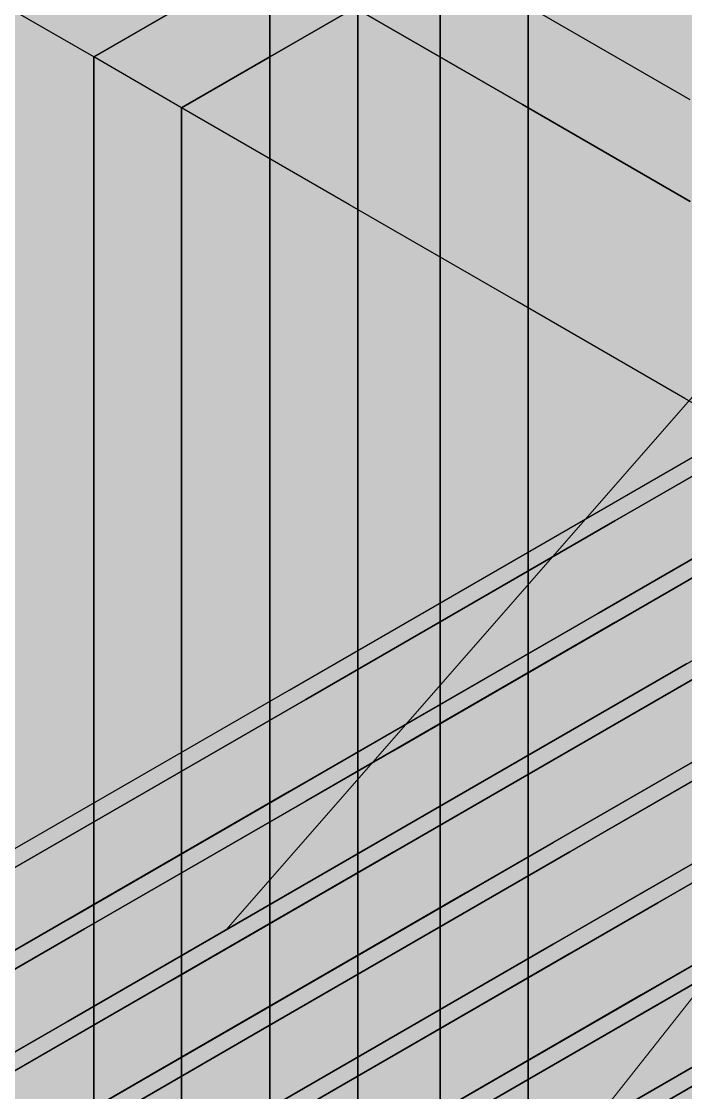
# Model space of a CAD drawing. Header units: metres. Extents: x 0 to 28.4, y 0 to 5.9.
# Drawn here: x 13.9881 to 14.1542, y 2.5658 to 2.8335 of the extents above; entities that cross this region are included whole.
import ezdxf

# ---------------------------------------------------------------- set-up
doc = ezdxf.new("R2010")
doc.units = ezdxf.units.M
doc.header["$LTSCALE"] = 0.25
doc.layers.add('ISO-ARISTAS', color=8, linetype='CONTINUOUS')
doc.layers.add('ISO-CONCRETO-SUP', color=254, linetype='CONTINUOUS', true_color=0xe8e8e8)
doc.layers.add('LLAMADAS', color=30, linetype='CONTINUOUS', lineweight=18)

msp = doc.modelspace()

# ---------------------------------------------------------------- linework, layer by layer
at = {"layer": 'ISO-ARISTAS', "color": 250}
for p, q in [((14.09282, 2.82714), (14.09282, 2.8746)), ((14.09282, 2.8746), (14.09282, 2.82684)), ((14.09282, 2.8746), (14.09282, 2.82684)), ((14.09282, 2.8746), (14.09282, 2.82714)), ((14.11482, 2.81414), (14.11482, 2.8619)), ((14.11482, 2.8619), (14.11482, 2.81444)), ((14.11482, 2.8619), (14.11482, 2.81414)), ((14.11482, 2.8619), (14.11482, 2.81444)), ((14.00622, 2.8246), (13.96292, 2.8496)), ((14.00622, 2.8246), (13.96292, 2.8496)), ((14.04952, 2.8496), (14.00622, 2.8246)), ((14.00622, 2.8246), (14.04952, 2.8496)), ((14.05021, 2.80224), (14.05021, 2.85)), ((14.05021, 2.85), (14.05021, 2.80224)), ((14.05021, 2.85), (14.05021, 2.80254)), ((14.05021, 2.85), (14.05021, 2.80254)), ((14.15537, 2.81389), (14.11344, 2.83809)), ((14.15537, 2.81389), (14.11344, 2.83809)), ((14.00622, 2.8246), (14.02821, 2.8373)), ((14.00622, 2.8246), (14.02821, 2.8373)), ((14.02821, 2.8119), (14.07152, 2.8369)), ((14.02821, 2.8119), (14.07152, 2.8369)), ((14.05021, 2.8246), (14.07221, 2.8373)), ((14.07221, 2.8373), (14.05021, 2.8246)), ((14.11344, 2.81269), (14.07152, 2.8369)), ((14.07152, 2.8369), (14.11344, 2.81269)), ((14.07221, 2.78954), (14.07221, 2.8373)), ((14.07221, 2.78954), (14.07221, 2.8373)), ((14.07221, 2.78984), (14.07221, 2.8373)), ((14.07221, 2.8373), (14.07221, 2.78984)), ((14.09282, 2.77968), (14.09282, 2.82714)), ((14.09282, 2.82714), (14.09282, 2.77968)), ((14.00622, 2.77714), (14.00622, 2.8246)), ((14.00622, 2.77714), (14.00622, 2.8246)), ((14.00622, 2.77714), (14.00622, 2.8246)), ((14.02821, 2.8119), (14.00622, 2.8246)), ((14.00622, 2.8246), (14.00622, 2.77714)), ((14.02821, 2.8119), (14.00622, 2.8246)), ((14.02821, 2.8119), (14.05021, 2.8246)), ((14.05021, 2.8246), (14.02821, 2.8119)), ((14.09282, 2.82684), (14.09282, 2.77907)), ((14.09282, 2.82684), (14.09282, 2.77907)), ((14.11482, 2.81444), (14.11482, 2.76698)), ((14.11482, 2.81444), (14.11482, 2.76698)), ((14.11482, 2.76637), (14.11482, 2.81414)), ((14.11482, 2.81414), (14.11482, 2.76637)), ((14.02821, 2.76444), (14.02821, 2.8119)), ((14.02821, 2.76444), (14.02821, 2.8119)), ((14.02821, 2.76444), (14.02821, 2.8119)), ((14.07014, 2.78769), (14.02821, 2.8119)), ((14.07014, 2.78769), (14.02821, 2.8119)), ((14.02821, 2.8119), (14.02821, 2.76444)), ((14.15537, 2.78849), (14.11344, 2.81269)), ((14.11344, 2.81269), (14.15537, 2.78849)), ((14.05021, 2.80254), (14.05021, 2.75508)), ((14.05021, 2.80254), (14.05021, 2.75508)), ((14.05021, 2.75447), (14.05021, 2.80224)), ((14.05021, 2.80224), (14.05021, 2.75447)), ((14.07221, 2.74238), (14.07221, 2.78984)), ((14.07221, 2.78984), (14.07221, 2.74238)), ((14.07221, 2.74177), (14.07221, 2.78954)), ((14.07221, 2.74177), (14.07221, 2.78954)), ((14.11207, 2.76349), (14.07014, 2.78769)), ((14.11207, 2.76349), (14.07014, 2.78769)), ((14.09282, 2.73222), (14.09282, 2.77968)), ((14.09282, 2.77968), (14.09282, 2.73222)), ((14.09282, 2.77907), (14.09282, 2.73131)), ((14.09282, 2.77907), (14.09282, 2.73131)), ((14.00622, 2.72968), (14.00622, 2.77714)), ((14.00622, 2.72968), (14.00622, 2.77714)), ((14.00622, 2.72968), (14.00622, 2.77714)), ((14.00622, 2.77714), (14.00622, 2.72968)), ((14.11482, 2.76698), (14.11482, 2.71952)), ((14.11482, 2.76698), (14.11482, 2.71952)), ((14.11482, 2.71861), (14.11482, 2.76637)), ((14.11482, 2.76637), (14.11482, 2.71861)), ((14.02821, 2.71698), (14.02821, 2.76444)), ((14.02821, 2.71698), (14.02821, 2.76444)), ((14.02821, 2.71698), (14.02821, 2.76444)), ((14.02821, 2.76444), (14.02821, 2.71698)), ((14.15399, 2.73928), (14.11207, 2.76349)), ((14.15399, 2.73928), (14.11207, 2.76349)), ((14.05021, 2.75508), (14.05021, 2.70762)), ((14.05021, 2.75508), (14.05021, 2.70762)), ((14.13238, 2.71102), (14.20966, 2.75564)), ((14.13238, 2.71102), (14.20966, 2.75564)), ((14.05021, 2.70671), (14.05021, 2.75447)), ((14.05021, 2.75447), (14.05021, 2.70671)), ((14.1365, 2.70864), (14.21379, 2.75326)), ((14.21379, 2.75326), (14.1365, 2.70864)), ((14.07221, 2.69492), (14.07221, 2.74238)), ((14.07221, 2.74238), (14.07221, 2.69492)), ((14.07221, 2.69401), (14.07221, 2.74177)), ((14.07221, 2.69401), (14.07221, 2.74177)), ((14.19592, 2.71508), (14.15399, 2.73928)), ((14.19592, 2.71508), (14.15399, 2.73928)), ((14.09282, 2.68476), (14.09282, 2.73222)), ((14.09282, 2.73222), (14.09282, 2.68476)), ((14.09282, 2.73131), (14.09282, 2.68355)), ((14.09282, 2.73131), (14.09282, 2.68355)), ((14.00622, 2.68222), (14.00622, 2.72968)), ((14.00622, 2.68222), (14.00622, 2.72968)), ((14.00622, 2.68222), (14.00622, 2.72968)), ((14.00622, 2.72968), (14.00622, 2.68222)), ((14.13238, 2.68562), (14.20966, 2.73024)), ((14.20966, 2.73024), (14.13238, 2.68562)), ((14.21379, 2.72786), (14.1365, 2.68324)), ((14.21379, 2.72786), (14.1365, 2.68324)), ((14.11482, 2.71952), (14.11482, 2.67206)), ((14.11482, 2.71952), (14.11482, 2.67206)), ((14.11482, 2.67085), (14.11482, 2.71861)), ((14.11482, 2.71861), (14.11482, 2.67085)), ((14.02821, 2.66952), (14.02821, 2.71698)), ((14.02821, 2.66952), (14.02821, 2.71698)), ((14.02821, 2.66952), (14.02821, 2.71698)), ((14.02821, 2.71698), (14.02821, 2.66952)), ((14.0551, 2.6664), (14.13238, 2.71102)), ((14.0551, 2.6664), (14.13238, 2.71102)), ((14.05021, 2.70762), (14.05021, 2.66016)), ((14.05021, 2.70762), (14.05021, 2.66016)), ((14.05021, 2.65895), (14.05021, 2.70671)), ((14.05021, 2.70671), (14.05021, 2.65895)), ((14.05922, 2.66402), (14.1365, 2.70864)), ((14.1365, 2.70864), (14.05922, 2.66402)), ((14.07709, 2.6537), (14.15438, 2.69832)), ((14.07709, 2.6537), (14.15438, 2.69832)), ((14.08122, 2.65132), (14.1585, 2.69594)), ((14.1585, 2.69594), (14.08122, 2.65132)), ((14.07221, 2.64746), (14.07221, 2.69492)), ((14.07221, 2.69492), (14.07221, 2.64746)), ((14.07221, 2.64625), (14.07221, 2.69401)), ((14.07221, 2.64625), (14.07221, 2.69401)), ((14.0551, 2.641), (14.13238, 2.68562)), ((14.13238, 2.68562), (14.0551, 2.641)), ((14.09909, 2.641), (14.17637, 2.68562)), ((14.09909, 2.641), (14.17637, 2.68562)), ((14.1365, 2.68324), (14.05922, 2.63862)), ((14.1365, 2.68324), (14.05922, 2.63862)), ((14.09282, 2.6373), (14.09282, 2.68476)), ((14.09282, 2.68476), (14.09282, 2.6373)), ((14.09282, 2.68355), (14.09282, 2.63578)), ((14.09282, 2.68355), (14.09282, 2.63578)), ((14.10321, 2.63862), (14.1805, 2.68324)), ((14.1805, 2.68324), (14.10321, 2.63862)), ((14.00622, 2.63476), (14.00622, 2.68222)), ((14.00622, 2.63476), (14.00622, 2.68222)), ((14.00622, 2.63476), (14.00622, 2.68222)), ((14.00622, 2.68222), (14.00622, 2.63476)), ((14.07709, 2.6283), (14.15438, 2.67292)), ((14.15438, 2.67292), (14.07709, 2.6283)), ((14.11482, 2.67206), (14.11482, 2.6246)), ((14.11482, 2.67206), (14.11482, 2.6246)), ((14.12109, 2.6283), (14.19837, 2.67292)), ((14.12109, 2.6283), (14.19837, 2.67292)), ((14.02821, 2.62206), (14.02821, 2.66952)), ((14.02821, 2.62206), (14.02821, 2.66952)), ((14.02821, 2.62206), (14.02821, 2.66952)), ((14.02821, 2.66952), (14.02821, 2.62206)), ((14.1585, 2.67054), (14.08122, 2.62592)), ((14.1585, 2.67054), (14.08122, 2.62592)), ((14.11482, 2.62308), (14.11482, 2.67085)), ((14.11482, 2.67085), (14.11482, 2.62308)), ((14.12521, 2.62592), (14.20249, 2.67054)), ((14.20249, 2.67054), (14.12521, 2.62592)), ((13.97781, 2.62178), (14.0551, 2.6664)), ((13.97781, 2.62178), (14.0551, 2.6664)), ((13.98194, 2.6194), (14.05922, 2.66402)), ((14.05922, 2.66402), (13.98194, 2.6194)), ((14.05021, 2.66016), (14.05021, 2.6127)), ((14.05021, 2.66016), (14.05021, 2.6127)), ((14.05021, 2.61118), (14.05021, 2.65895)), ((14.05021, 2.65895), (14.05021, 2.61118)), ((14.09909, 2.6156), (14.17637, 2.66022)), ((14.17637, 2.66022), (14.09909, 2.6156)), ((14.14308, 2.6156), (14.22037, 2.66022)), ((14.14308, 2.6156), (14.22037, 2.66022)), ((14.1805, 2.65784), (14.10321, 2.61322)), ((14.1805, 2.65784), (14.10321, 2.61322)), ((14.14721, 2.61322), (14.22449, 2.65784)), ((14.22449, 2.65784), (14.14721, 2.61322)), ((13.99981, 2.60908), (14.07709, 2.6537)), ((13.99981, 2.60908), (14.07709, 2.6537)), ((14.00393, 2.6067), (14.08122, 2.65132)), ((14.08122, 2.65132), (14.00393, 2.6067)), ((14.12109, 2.6029), (14.19837, 2.64752)), ((14.19837, 2.64752), (14.12109, 2.6029)), ((14.07221, 2.6), (14.07221, 2.64746)), ((14.07221, 2.64746), (14.07221, 2.6)), ((14.07221, 2.59848), (14.07221, 2.64625)), ((14.07221, 2.59848), (14.07221, 2.64625)), ((14.20249, 2.64514), (14.12521, 2.60052)), ((14.20249, 2.64514), (14.12521, 2.60052)), ((13.97781, 2.59638), (14.0551, 2.641)), ((14.0551, 2.641), (13.97781, 2.59638)), ((14.02181, 2.59638), (14.09909, 2.641)), ((14.02181, 2.59638), (14.09909, 2.641)), ((14.05922, 2.63862), (13.98194, 2.594)), ((14.05922, 2.63862), (13.98194, 2.594)), ((14.02593, 2.594), (14.10321, 2.63862)), ((14.10321, 2.63862), (14.02593, 2.594)), ((14.09282, 2.58984), (14.09282, 2.6373)), ((14.09282, 2.6373), (14.09282, 2.58984)), ((14.00622, 2.5873), (14.00622, 2.63476)), ((14.00622, 2.5873), (14.00622, 2.63476)), ((14.00622, 2.5873), (14.00622, 2.63476)), ((14.00622, 2.63476), (14.00622, 2.5873)), ((14.09282, 2.63578), (14.09282, 2.58802)), ((14.09282, 2.63578), (14.09282, 2.58802)), ((14.14308, 2.5902), (14.22037, 2.63482)), ((14.22037, 2.63482), (14.14308, 2.5902)), ((14.22449, 2.63244), (14.14721, 2.58782)), ((14.22449, 2.63244), (14.14721, 2.58782)), ((13.99981, 2.58368), (14.07709, 2.6283)), ((14.07709, 2.6283), (13.99981, 2.58368)), ((14.0438, 2.58368), (14.12109, 2.6283)), ((14.0438, 2.58368), (14.12109, 2.6283)), ((14.08122, 2.62592), (14.00393, 2.5813)), ((14.08122, 2.62592), (14.00393, 2.5813)), ((14.04793, 2.5813), (14.12521, 2.62592)), ((14.12521, 2.62592), (14.04793, 2.5813)), ((14.11482, 2.6246), (14.11482, 2.57714)), ((14.11482, 2.6246), (14.11482, 2.57714)), ((14.02821, 2.5746), (14.02821, 2.62206)), ((14.02821, 2.5746), (14.02821, 2.62206)), ((14.02821, 2.5746), (14.02821, 2.62206)), ((14.02821, 2.62206), (14.02821, 2.5746)), ((14.11482, 2.57532), (14.11482, 2.62308)), ((14.11482, 2.62308), (14.11482, 2.57532)), ((14.02181, 2.57098), (14.09909, 2.6156)), ((14.09909, 2.6156), (14.02181, 2.57098)), ((14.0658, 2.57098), (14.14308, 2.6156)), ((14.0658, 2.57098), (14.14308, 2.6156)), ((14.10321, 2.61322), (14.02593, 2.5686)), ((14.10321, 2.61322), (14.02593, 2.5686)), ((14.05021, 2.6127), (14.05021, 2.56524)), ((14.05021, 2.6127), (14.05021, 2.56524)), ((14.06992, 2.5686), (14.14721, 2.61322)), ((14.14721, 2.61322), (14.06992, 2.5686)), ((14.05021, 2.56342), (14.05021, 2.61118)), ((14.05021, 2.61118), (14.05021, 2.56342)), ((13.92252, 2.56446), (13.99981, 2.60908)), ((13.92252, 2.56446), (13.99981, 2.60908)), ((13.92665, 2.56208), (14.00393, 2.6067)), ((14.00393, 2.6067), (13.92665, 2.56208)), ((14.0438, 2.55828), (14.12109, 2.6029)), ((14.12109, 2.6029), (14.0438, 2.55828)), ((14.0878, 2.55828), (14.16508, 2.6029)), ((14.0878, 2.55828), (14.16508, 2.6029)), ((14.12521, 2.60052), (14.04793, 2.5559)), ((14.12521, 2.60052), (14.04793, 2.5559)), ((14.07221, 2.55254), (14.07221, 2.6)), ((14.07221, 2.6), (14.07221, 2.55254)), ((14.09192, 2.5559), (14.1692, 2.60052)), ((14.1692, 2.60052), (14.09192, 2.5559)), ((14.07221, 2.55072), (14.07221, 2.59848)), ((14.07221, 2.55072), (14.07221, 2.59848)), ((13.94452, 2.55176), (14.02181, 2.59638)), ((13.94452, 2.55176), (14.02181, 2.59638)), ((13.94865, 2.54938), (14.02593, 2.594)), ((14.02593, 2.594), (13.94865, 2.54938)), ((14.0658, 2.54558), (14.14308, 2.5902)), ((14.14308, 2.5902), (14.0658, 2.54558)), ((14.09282, 2.54238), (14.09282, 2.58984)), ((14.09282, 2.58984), (14.09282, 2.54238)), ((14.10979, 2.54558), (14.18708, 2.5902)), ((14.10979, 2.54558), (14.18708, 2.5902)), ((14.00622, 2.53984), (14.00622, 2.5873)), ((14.00622, 2.53984), (14.00622, 2.5873)), ((14.00622, 2.53984), (14.00622, 2.5873)), ((14.00622, 2.5873), (14.00622, 2.53984)), ((14.14721, 2.58782), (14.06992, 2.5432)), ((14.14721, 2.58782), (14.06992, 2.5432)), ((14.09282, 2.58802), (14.09282, 2.54025)), ((14.09282, 2.58802), (14.09282, 2.54025)), ((14.11392, 2.5432), (14.1912, 2.58782)), ((14.1912, 2.58782), (14.11392, 2.5432)), ((13.92252, 2.53906), (13.99981, 2.58368)), ((13.99981, 2.58368), (13.92252, 2.53906)), ((13.96652, 2.53906), (14.0438, 2.58368)), ((13.96652, 2.53906), (14.0438, 2.58368)), ((14.00393, 2.5813), (13.92665, 2.53668)), ((14.00393, 2.5813), (13.92665, 2.53668)), ((13.97064, 2.53668), (14.04793, 2.5813)), ((14.04793, 2.5813), (13.97064, 2.53668)), ((14.0878, 2.53288), (14.16508, 2.5775)), ((14.16508, 2.5775), (14.0878, 2.53288)), ((14.11482, 2.57714), (14.11482, 2.52968)), ((14.11482, 2.57714), (14.11482, 2.52968)), ((14.11482, 2.52755), (14.11482, 2.57532)), ((14.11482, 2.57532), (14.11482, 2.52755)), ((14.02821, 2.52714), (14.02821, 2.5746)), ((14.02821, 2.52714), (14.02821, 2.5746)), ((14.02821, 2.52714), (14.02821, 2.5746)), ((14.02821, 2.5746), (14.02821, 2.52714)), ((14.1692, 2.57512), (14.09192, 2.5305)), ((14.1692, 2.57512), (14.09192, 2.5305)), ((13.94452, 2.52636), (14.02181, 2.57098)), ((14.02181, 2.57098), (13.94452, 2.52636)), ((13.98852, 2.52636), (14.0658, 2.57098)), ((13.98852, 2.52636), (14.0658, 2.57098)), ((14.02593, 2.5686), (13.94865, 2.52398)), ((14.02593, 2.5686), (13.94865, 2.52398)), ((13.99264, 2.52398), (14.06992, 2.5686)), ((14.06992, 2.5686), (13.99264, 2.52398))]:
    msp.add_line(p, q, dxfattribs=at)
at = {"layer": 'ISO-CONCRETO-SUP', "true_color": 0xa6a6a2}
for points in [[(13.96292, 2.85468), (14.00622, 2.82968), (13.96292, 2.90214), (14.00622, 2.87714)], [(14.04952, 2.85214), (14.09282, 2.82714), (14.04952, 2.8996), (14.09282, 2.8746)], [(14.00622, 2.82968), (14.04952, 2.80468), (14.00622, 2.87714), (14.04952, 2.85214)], [(14.07152, 2.8369), (14.11344, 2.81269), (14.07152, 2.8623), (14.11344, 2.83809)], [(14.11482, 2.81444), (14.15674, 2.79023), (14.11482, 2.8619), (14.15674, 2.83769)], [(13.96292, 2.80722), (14.00622, 2.78222), (13.96292, 2.85468), (14.00622, 2.82968)], [(14.04952, 2.80468), (14.09282, 2.77968), (14.04952, 2.85214), (14.09282, 2.82714)], [(13.96292, 2.80214), (14.00622, 2.77714), (13.96292, 2.8496), (14.00622, 2.8246)], [(14.11344, 2.81269), (14.15537, 2.78849), (14.11344, 2.83809), (14.15537, 2.81389)], [(14.00622, 2.78222), (14.04952, 2.75722), (14.00622, 2.82968), (14.04952, 2.80468)], [(14.11482, 2.76698), (14.15674, 2.74277), (14.11482, 2.81444), (14.15674, 2.79023)], [(14.02821, 2.76444), (14.07014, 2.74023), (14.02821, 2.8119), (14.07014, 2.78769)], [(13.96292, 2.75976), (14.00622, 2.73476), (13.96292, 2.80722), (14.00622, 2.78222)], [(14.04952, 2.75722), (14.09282, 2.73222), (14.04952, 2.80468), (14.09282, 2.77968)], [(13.96292, 2.75468), (14.00622, 2.72968), (13.96292, 2.80214), (14.00622, 2.77714)], [(14.07014, 2.74023), (14.11207, 2.71603), (14.07014, 2.78769), (14.11207, 2.76349)], [(14.00622, 2.73476), (14.04952, 2.70976), (14.00622, 2.78222), (14.04952, 2.75722)], [(14.11482, 2.71952), (14.15674, 2.69531), (14.11482, 2.76698), (14.15674, 2.74277)], [(14.02821, 2.71698), (14.07014, 2.69277), (14.02821, 2.76444), (14.07014, 2.74023)], [(14.11207, 2.71603), (14.15399, 2.69182), (14.11207, 2.76349), (14.15399, 2.73928)], [(13.96292, 2.7123), (14.00622, 2.6873), (13.96292, 2.75976), (14.00622, 2.73476)], [(13.96292, 2.70722), (14.00622, 2.68222), (13.96292, 2.75468), (14.00622, 2.72968)], [(14.04952, 2.70976), (14.09282, 2.68476), (14.04952, 2.75722), (14.09282, 2.73222)], [(14.07014, 2.69277), (14.11207, 2.66857), (14.07014, 2.74023), (14.11207, 2.71603)], [(14.15399, 2.69182), (14.19592, 2.66762), (14.15399, 2.73928), (14.19592, 2.71508)], [(14.00622, 2.6873), (14.04952, 2.6623), (14.00622, 2.73476), (14.04952, 2.70976)], [(14.11482, 2.67206), (14.15674, 2.64785), (14.11482, 2.71952), (14.15674, 2.69531)], [(14.02821, 2.66952), (14.07014, 2.64531), (14.02821, 2.71698), (14.07014, 2.69277)], [(14.11207, 2.66857), (14.15399, 2.64436), (14.11207, 2.71603), (14.15399, 2.69182)], [(13.96292, 2.66484), (14.00622, 2.63984), (13.96292, 2.7123), (14.00622, 2.6873)], [(14.04952, 2.6623), (14.09282, 2.6373), (14.04952, 2.70976), (14.09282, 2.68476)], [(13.96292, 2.65976), (14.00622, 2.63476), (13.96292, 2.70722), (14.00622, 2.68222)], [(14.07014, 2.64531), (14.11207, 2.62111), (14.07014, 2.69277), (14.11207, 2.66857)], [(14.15399, 2.64436), (14.19592, 2.62016), (14.15399, 2.69182), (14.19592, 2.66762)], [(14.00622, 2.63984), (14.04952, 2.61484), (14.00622, 2.6873), (14.04952, 2.6623)], [(14.11482, 2.6246), (14.15674, 2.60039), (14.11482, 2.67206), (14.15674, 2.64785)], [(14.02821, 2.62206), (14.07014, 2.59785), (14.02821, 2.66952), (14.07014, 2.64531)], [(14.11207, 2.62111), (14.15399, 2.5969), (14.11207, 2.66857), (14.15399, 2.64436)], [(13.96292, 2.61738), (14.00622, 2.59238), (13.96292, 2.66484), (14.00622, 2.63984)], [(14.04952, 2.61484), (14.09282, 2.58984), (14.04952, 2.6623), (14.09282, 2.6373)], [(13.96292, 2.6123), (14.00622, 2.5873), (13.96292, 2.65976), (14.00622, 2.63476)], [(14.07014, 2.59785), (14.11207, 2.57365), (14.07014, 2.64531), (14.11207, 2.62111)], [(14.15399, 2.5969), (14.19592, 2.5727), (14.15399, 2.64436), (14.19592, 2.62016)], [(14.00622, 2.59238), (14.04952, 2.56738), (14.00622, 2.63984), (14.04952, 2.61484)], [(14.11482, 2.57714), (14.15674, 2.55293), (14.11482, 2.6246), (14.15674, 2.60039)], [(14.02821, 2.5746), (14.07014, 2.55039), (14.02821, 2.62206), (14.07014, 2.59785)], [(14.11207, 2.57365), (14.15399, 2.54944), (14.11207, 2.62111), (14.15399, 2.5969)], [(13.96292, 2.56992), (14.00622, 2.54492), (13.96292, 2.61738), (14.00622, 2.59238)], [(14.04952, 2.56738), (14.09282, 2.54238), (14.04952, 2.61484), (14.09282, 2.58984)], [(13.96292, 2.56484), (14.00622, 2.53984), (13.96292, 2.6123), (14.00622, 2.5873)], [(14.07014, 2.55039), (14.11207, 2.52619), (14.07014, 2.59785), (14.11207, 2.57365)], [(14.15399, 2.54944), (14.19592, 2.52524), (14.15399, 2.5969), (14.19592, 2.5727)], [(14.00622, 2.54492), (14.04952, 2.51992), (14.00622, 2.59238), (14.04952, 2.56738)], [(14.11482, 2.52968), (14.15674, 2.50547), (14.11482, 2.57714), (14.15674, 2.55293)], [(14.02821, 2.52714), (14.07014, 2.50293), (14.02821, 2.5746), (14.07014, 2.55039)], [(14.11207, 2.52619), (14.15399, 2.50198), (14.11207, 2.57365), (14.15399, 2.54944)], [(13.96292, 2.52246), (14.00622, 2.49746), (13.96292, 2.56992), (14.00622, 2.54492)], [(14.04952, 2.51992), (14.09282, 2.49492), (14.04952, 2.56738), (14.09282, 2.54238)]]:
    msp.add_solid(points, dxfattribs=at)
at = {"layer": 'ISO-CONCRETO-SUP', "true_color": 0xb8b8b3}
for points in [[(14.00622, 2.8746), (14.04952, 2.8496), (13.96292, 2.8496), (14.00622, 2.8246)], [(14.11482, 2.8619), (14.15674, 2.83769), (14.07152, 2.8369), (14.11344, 2.81269)], [(14.11482, 2.8619), (14.15674, 2.83769), (14.07152, 2.8369), (14.11344, 2.81269)], [(14.15674, 2.86309), (14.19867, 2.83889), (14.11344, 2.83809), (14.15537, 2.81389)], [(14.15674, 2.83769), (14.19867, 2.81349), (14.11344, 2.81269), (14.15537, 2.78849)], [(14.15674, 2.83769), (14.19867, 2.81349), (14.11344, 2.81269), (14.15537, 2.78849)], [(14.07152, 2.8369), (14.11344, 2.81269), (14.02821, 2.8119), (14.07014, 2.78769)], [(14.11344, 2.81269), (14.15537, 2.78849), (14.07014, 2.78769), (14.11207, 2.76349)], [(14.15537, 2.78849), (14.1973, 2.76428), (14.11207, 2.76349), (14.15399, 2.73928)], [(14.1973, 2.76428), (14.23922, 2.74008), (14.15399, 2.73928), (14.19592, 2.71508)]]:
    msp.add_solid(points, dxfattribs=at)
at = {"layer": 'ISO-CONCRETO-SUP', "true_color": 0x949491}
for points in [[(14.09282, 2.82714), (14.04952, 2.80214), (14.09282, 2.8746), (14.04952, 2.8496)], [(14.11482, 2.81444), (14.07152, 2.78944), (14.11482, 2.8619), (14.07152, 2.8369)], [(14.04952, 2.80214), (14.00622, 2.77714), (14.04952, 2.8496), (14.00622, 2.8246)], [(14.07152, 2.78944), (14.02821, 2.76444), (14.07152, 2.8369), (14.02821, 2.8119)], [(14.09282, 2.77968), (14.04952, 2.75468), (14.09282, 2.82714), (14.04952, 2.80214)], [(14.11482, 2.76698), (14.07152, 2.74198), (14.11482, 2.81444), (14.07152, 2.78944)], [(14.04952, 2.75468), (14.00622, 2.72968), (14.04952, 2.80214), (14.00622, 2.77714)], [(14.07152, 2.74198), (14.02821, 2.71698), (14.07152, 2.78944), (14.02821, 2.76444)], [(14.09282, 2.73222), (14.04952, 2.70722), (14.09282, 2.77968), (14.04952, 2.75468)], [(14.11482, 2.71952), (14.07152, 2.69452), (14.11482, 2.76698), (14.07152, 2.74198)], [(14.04952, 2.70722), (14.00622, 2.68222), (14.04952, 2.75468), (14.00622, 2.72968)], [(14.07152, 2.69452), (14.02821, 2.66952), (14.07152, 2.74198), (14.02821, 2.71698)], [(14.09282, 2.68476), (14.04952, 2.65976), (14.09282, 2.73222), (14.04952, 2.70722)], [(14.11482, 2.67206), (14.07152, 2.64706), (14.11482, 2.71952), (14.07152, 2.69452)], [(14.04952, 2.65976), (14.00622, 2.63476), (14.04952, 2.70722), (14.00622, 2.68222)], [(14.07152, 2.64706), (14.02821, 2.62206), (14.07152, 2.69452), (14.02821, 2.66952)], [(14.09282, 2.6373), (14.04952, 2.6123), (14.09282, 2.68476), (14.04952, 2.65976)], [(14.11482, 2.6246), (14.07152, 2.5996), (14.11482, 2.67206), (14.07152, 2.64706)], [(14.04952, 2.6123), (14.00622, 2.5873), (14.04952, 2.65976), (14.00622, 2.63476)], [(14.07152, 2.5996), (14.02821, 2.5746), (14.07152, 2.64706), (14.02821, 2.62206)], [(14.09282, 2.58984), (14.04952, 2.56484), (14.09282, 2.6373), (14.04952, 2.6123)], [(14.11482, 2.57714), (14.07152, 2.55214), (14.11482, 2.6246), (14.07152, 2.5996)], [(14.04952, 2.56484), (14.00622, 2.53984), (14.04952, 2.6123), (14.00622, 2.5873)], [(14.07152, 2.55214), (14.02821, 2.52714), (14.07152, 2.5996), (14.02821, 2.5746)], [(14.09282, 2.54238), (14.04952, 2.51738), (14.09282, 2.58984), (14.04952, 2.56484)], [(14.11482, 2.52968), (14.07152, 2.50468), (14.11482, 2.57714), (14.07152, 2.55214)]]:
    msp.add_solid(points, dxfattribs=at)
at = {"layer": 'ISO-CONCRETO-SUP', "true_color": 0xb2b2ac}
for points in [[(14.09282, 2.82684), (14.05021, 2.80224), (14.09282, 2.8746), (14.05021, 2.85)], [(14.11482, 2.81414), (14.07221, 2.78954), (14.11482, 2.8619), (14.07221, 2.8373)], [(14.09282, 2.77907), (14.05021, 2.75447), (14.09282, 2.82684), (14.05021, 2.80224)], [(14.11482, 2.76637), (14.07221, 2.74177), (14.11482, 2.81414), (14.07221, 2.78954)], [(14.09282, 2.73131), (14.05021, 2.70671), (14.09282, 2.77907), (14.05021, 2.75447)], [(14.11482, 2.71861), (14.07221, 2.69401), (14.11482, 2.76637), (14.07221, 2.74177)], [(14.09282, 2.68355), (14.05021, 2.65895), (14.09282, 2.73131), (14.05021, 2.70671)], [(14.11482, 2.67085), (14.07221, 2.64625), (14.11482, 2.71861), (14.07221, 2.69401)], [(14.09282, 2.63578), (14.05021, 2.61118), (14.09282, 2.68355), (14.05021, 2.65895)], [(14.11482, 2.62308), (14.07221, 2.59848), (14.11482, 2.67085), (14.07221, 2.64625)], [(14.09282, 2.58802), (14.05021, 2.56342), (14.09282, 2.63578), (14.05021, 2.61118)], [(14.11482, 2.57532), (14.07221, 2.55072), (14.11482, 2.62308), (14.07221, 2.59848)], [(14.09282, 2.54025), (14.05021, 2.51565), (14.09282, 2.58802), (14.05021, 2.56342)], [(14.11482, 2.52755), (14.07221, 2.50295), (14.11482, 2.57532), (14.07221, 2.55072)]]:
    msp.add_solid(points, dxfattribs=at)
at = {"layer": 'ISO-CONCRETO-SUP', "true_color": 0xc7c7c0}
for points in [[(14.09282, 2.82684), (14.11482, 2.81414), (14.09282, 2.8746), (14.11482, 2.8619)], [(14.05021, 2.80224), (14.07221, 2.78954), (14.05021, 2.85), (14.07221, 2.8373)], [(14.09282, 2.77907), (14.11482, 2.76637), (14.09282, 2.82684), (14.11482, 2.81414)], [(14.05021, 2.75447), (14.07221, 2.74177), (14.05021, 2.80224), (14.07221, 2.78954)], [(14.09282, 2.73131), (14.11482, 2.71861), (14.09282, 2.77907), (14.11482, 2.76637)], [(14.05021, 2.70671), (14.07221, 2.69401), (14.05021, 2.75447), (14.07221, 2.74177)], [(14.09282, 2.68355), (14.11482, 2.67085), (14.09282, 2.73131), (14.11482, 2.71861)], [(14.05021, 2.65895), (14.07221, 2.64625), (14.05021, 2.70671), (14.07221, 2.69401)], [(14.09282, 2.63578), (14.11482, 2.62308), (14.09282, 2.68355), (14.11482, 2.67085)], [(14.05021, 2.61118), (14.07221, 2.59848), (14.05021, 2.65895), (14.07221, 2.64625)], [(14.09282, 2.58802), (14.11482, 2.57532), (14.09282, 2.63578), (14.11482, 2.62308)], [(14.05021, 2.56342), (14.07221, 2.55072), (14.05021, 2.61118), (14.07221, 2.59848)], [(14.09282, 2.54025), (14.11482, 2.52755), (14.09282, 2.58802), (14.11482, 2.57532)]]:
    msp.add_solid(points, dxfattribs=at)
at = {"layer": 'ISO-CONCRETO-SUP', "true_color": 0x1d1d1d}
for points in [[(14.05021, 2.80254), (14.02821, 2.78984), (14.05021, 2.85), (14.02821, 2.8373)], [(14.02821, 2.78984), (14.00622, 2.77714), (14.02821, 2.8373), (14.00622, 2.8246)], [(14.07221, 2.78984), (14.05021, 2.77714), (14.07221, 2.8373), (14.05021, 2.8246)], [(14.05021, 2.77714), (14.02821, 2.76444), (14.05021, 2.8246), (14.02821, 2.8119)], [(14.05021, 2.75508), (14.02821, 2.74238), (14.05021, 2.80254), (14.02821, 2.78984)], [(14.02821, 2.74238), (14.00622, 2.72968), (14.02821, 2.78984), (14.00622, 2.77714)], [(14.07221, 2.74238), (14.05021, 2.72968), (14.07221, 2.78984), (14.05021, 2.77714)], [(14.05021, 2.72968), (14.02821, 2.71698), (14.05021, 2.77714), (14.02821, 2.76444)], [(14.05021, 2.70762), (14.02821, 2.69492), (14.05021, 2.75508), (14.02821, 2.74238)], [(14.02821, 2.69492), (14.00622, 2.68222), (14.02821, 2.74238), (14.00622, 2.72968)], [(14.07221, 2.69492), (14.05021, 2.68222), (14.07221, 2.74238), (14.05021, 2.72968)], [(14.05021, 2.68222), (14.02821, 2.66952), (14.05021, 2.72968), (14.02821, 2.71698)], [(14.05021, 2.66016), (14.02821, 2.64746), (14.05021, 2.70762), (14.02821, 2.69492)], [(14.02821, 2.64746), (14.00622, 2.63476), (14.02821, 2.69492), (14.00622, 2.68222)], [(14.07221, 2.64746), (14.05021, 2.63476), (14.07221, 2.69492), (14.05021, 2.68222)], [(14.05021, 2.63476), (14.02821, 2.62206), (14.05021, 2.68222), (14.02821, 2.66952)], [(14.05021, 2.6127), (14.02821, 2.6), (14.05021, 2.66016), (14.02821, 2.64746)], [(14.02821, 2.6), (14.00622, 2.5873), (14.02821, 2.64746), (14.00622, 2.63476)], [(14.07221, 2.6), (14.05021, 2.5873), (14.07221, 2.64746), (14.05021, 2.63476)], [(14.05021, 2.5873), (14.02821, 2.5746), (14.05021, 2.63476), (14.02821, 2.62206)], [(14.05021, 2.56524), (14.02821, 2.55254), (14.05021, 2.6127), (14.02821, 2.6)], [(14.02821, 2.55254), (14.00622, 2.53984), (14.02821, 2.6), (14.00622, 2.5873)], [(14.07221, 2.55254), (14.05021, 2.53984), (14.07221, 2.6), (14.05021, 2.5873)], [(14.05021, 2.53984), (14.02821, 2.52714), (14.05021, 2.5873), (14.02821, 2.5746)]]:
    msp.add_solid(points, dxfattribs=at)
at = {"layer": 'ISO-CONCRETO-SUP', "true_color": 0x232323}
for points in [[(14.05021, 2.85), (14.07221, 2.8373), (14.02821, 2.8373), (14.05021, 2.8246)], [(14.02821, 2.8373), (14.05021, 2.8246), (14.00622, 2.8246), (14.02821, 2.8119)]]:
    msp.add_solid(points, dxfattribs=at)
at = {"layer": 'ISO-CONCRETO-SUP', "true_color": 0x202020}
for points in [[(14.05021, 2.80254), (14.07221, 2.78984), (14.05021, 2.85), (14.07221, 2.8373)], [(14.00622, 2.77714), (14.02821, 2.76444), (14.00622, 2.8246), (14.02821, 2.8119)], [(14.05021, 2.75508), (14.07221, 2.74238), (14.05021, 2.80254), (14.07221, 2.78984)], [(14.00622, 2.72968), (14.02821, 2.71698), (14.00622, 2.77714), (14.02821, 2.76444)], [(14.05021, 2.70762), (14.07221, 2.69492), (14.05021, 2.75508), (14.07221, 2.74238)], [(14.00622, 2.68222), (14.02821, 2.66952), (14.00622, 2.72968), (14.02821, 2.71698)], [(14.05021, 2.66016), (14.07221, 2.64746), (14.05021, 2.70762), (14.07221, 2.69492)], [(14.00622, 2.63476), (14.02821, 2.62206), (14.00622, 2.68222), (14.02821, 2.66952)], [(14.05021, 2.6127), (14.07221, 2.6), (14.05021, 2.66016), (14.07221, 2.64746)], [(14.00622, 2.5873), (14.02821, 2.5746), (14.00622, 2.63476), (14.02821, 2.62206)], [(14.05021, 2.56524), (14.07221, 2.55254), (14.05021, 2.6127), (14.07221, 2.6)], [(14.00622, 2.53984), (14.02821, 2.52714), (14.00622, 2.5873), (14.02821, 2.5746)]]:
    msp.add_solid(points, dxfattribs=at)
at = {"layer": 'ISO-CONCRETO-SUP', "true_color": 0x424b57}
for points in [[(14.20966, 2.73024), (14.13238, 2.68562), (14.20966, 2.75564), (14.13238, 2.71102)], [(14.21379, 2.72786), (14.1365, 2.68324), (14.21379, 2.75326), (14.1365, 2.70864)], [(14.13238, 2.68562), (14.0551, 2.641), (14.13238, 2.71102), (14.0551, 2.6664)], [(14.1365, 2.68324), (14.05922, 2.63862), (14.1365, 2.70864), (14.05922, 2.66402)], [(14.15438, 2.67292), (14.07709, 2.6283), (14.15438, 2.69832), (14.07709, 2.6537)], [(14.1585, 2.67054), (14.08122, 2.62592), (14.1585, 2.69594), (14.08122, 2.65132)], [(14.17637, 2.66022), (14.09909, 2.6156), (14.17637, 2.68562), (14.09909, 2.641)], [(14.1805, 2.65784), (14.10321, 2.61322), (14.1805, 2.68324), (14.10321, 2.63862)], [(14.19837, 2.64752), (14.12109, 2.6029), (14.19837, 2.67292), (14.12109, 2.6283)], [(14.20249, 2.64514), (14.12521, 2.60052), (14.20249, 2.67054), (14.12521, 2.62592)], [(14.0551, 2.641), (13.97781, 2.59638), (14.0551, 2.6664), (13.97781, 2.62178)], [(14.05922, 2.63862), (13.98194, 2.594), (14.05922, 2.66402), (13.98194, 2.6194)], [(14.22037, 2.63482), (14.14308, 2.5902), (14.22037, 2.66022), (14.14308, 2.6156)], [(14.22449, 2.63244), (14.14721, 2.58782), (14.22449, 2.65784), (14.14721, 2.61322)], [(14.07709, 2.6283), (13.99981, 2.58368), (14.07709, 2.6537), (13.99981, 2.60908)], [(14.08122, 2.62592), (14.00393, 2.5813), (14.08122, 2.65132), (14.00393, 2.6067)], [(14.09909, 2.6156), (14.02181, 2.57098), (14.09909, 2.641), (14.02181, 2.59638)], [(14.10321, 2.61322), (14.02593, 2.5686), (14.10321, 2.63862), (14.02593, 2.594)], [(14.12109, 2.6029), (14.0438, 2.55828), (14.12109, 2.6283), (14.0438, 2.58368)], [(14.12521, 2.60052), (14.04793, 2.5559), (14.12521, 2.62592), (14.04793, 2.5813)], [(14.14308, 2.5902), (14.0658, 2.54558), (14.14308, 2.6156), (14.0658, 2.57098)], [(14.14721, 2.58782), (14.06992, 2.5432), (14.14721, 2.61322), (14.06992, 2.5686)], [(13.99981, 2.58368), (13.92252, 2.53906), (13.99981, 2.60908), (13.92252, 2.56446)], [(14.00393, 2.5813), (13.92665, 2.53668), (14.00393, 2.6067), (13.92665, 2.56208)], [(14.16508, 2.5775), (14.0878, 2.53288), (14.16508, 2.6029), (14.0878, 2.55828)], [(14.1692, 2.57512), (14.09192, 2.5305), (14.1692, 2.60052), (14.09192, 2.5559)], [(14.02181, 2.57098), (13.94452, 2.52636), (14.02181, 2.59638), (13.94452, 2.55176)], [(14.02593, 2.5686), (13.94865, 2.52398), (14.02593, 2.594), (13.94865, 2.54938)], [(14.18708, 2.5648), (14.10979, 2.52018), (14.18708, 2.5902), (14.10979, 2.54558)], [(14.1912, 2.56242), (14.11392, 2.5178), (14.1912, 2.58782), (14.11392, 2.5432)], [(14.0438, 2.55828), (13.96652, 2.51366), (14.0438, 2.58368), (13.96652, 2.53906)], [(14.04793, 2.5559), (13.97064, 2.51128), (14.04793, 2.5813), (13.97064, 2.53668)], [(14.20907, 2.5521), (14.13179, 2.50748), (14.20907, 2.5775), (14.13179, 2.53288)], [(14.2132, 2.54972), (14.13591, 2.5051), (14.2132, 2.57512), (14.13591, 2.5305)], [(14.0658, 2.54558), (13.98852, 2.50096), (14.0658, 2.57098), (13.98852, 2.52636)], [(14.06992, 2.5432), (13.99264, 2.49858), (14.06992, 2.5686), (13.99264, 2.52398)]]:
    msp.add_solid(points, dxfattribs=at)
at = {"layer": 'ISO-CONCRETO-SUP', "true_color": 0x525d6b}
for points in [[(14.20966, 2.75564), (14.21379, 2.75326), (14.13238, 2.71102), (14.1365, 2.70864)], [(14.20966, 2.73024), (14.21379, 2.72786), (14.13238, 2.68562), (14.1365, 2.68324)], [(14.13238, 2.71102), (14.1365, 2.70864), (14.0551, 2.6664), (14.05922, 2.66402)], [(14.15438, 2.69832), (14.1585, 2.69594), (14.07709, 2.6537), (14.08122, 2.65132)], [(14.13238, 2.68562), (14.1365, 2.68324), (14.0551, 2.641), (14.05922, 2.63862)], [(14.17637, 2.68562), (14.1805, 2.68324), (14.09909, 2.641), (14.10321, 2.63862)], [(14.15438, 2.67292), (14.1585, 2.67054), (14.07709, 2.6283), (14.08122, 2.62592)], [(14.19837, 2.67292), (14.20249, 2.67054), (14.12109, 2.6283), (14.12521, 2.62592)], [(14.0551, 2.6664), (14.05922, 2.66402), (13.97781, 2.62178), (13.98194, 2.6194)], [(14.17637, 2.66022), (14.1805, 2.65784), (14.09909, 2.6156), (14.10321, 2.61322)], [(14.22037, 2.66022), (14.22449, 2.65784), (14.14308, 2.6156), (14.14721, 2.61322)], [(14.07709, 2.6537), (14.08122, 2.65132), (13.99981, 2.60908), (14.00393, 2.6067)], [(14.19837, 2.64752), (14.20249, 2.64514), (14.12109, 2.6029), (14.12521, 2.60052)], [(14.0551, 2.641), (14.05922, 2.63862), (13.97781, 2.59638), (13.98194, 2.594)], [(14.09909, 2.641), (14.10321, 2.63862), (14.02181, 2.59638), (14.02593, 2.594)], [(14.22037, 2.63482), (14.22449, 2.63244), (14.14308, 2.5902), (14.14721, 2.58782)], [(14.07709, 2.6283), (14.08122, 2.62592), (13.99981, 2.58368), (14.00393, 2.5813)], [(14.12109, 2.6283), (14.12521, 2.62592), (14.0438, 2.58368), (14.04793, 2.5813)], [(14.09909, 2.6156), (14.10321, 2.61322), (14.02181, 2.57098), (14.02593, 2.5686)], [(14.14308, 2.6156), (14.14721, 2.61322), (14.0658, 2.57098), (14.06992, 2.5686)], [(13.99981, 2.60908), (14.00393, 2.6067), (13.92252, 2.56446), (13.92665, 2.56208)], [(14.12109, 2.6029), (14.12521, 2.60052), (14.0438, 2.55828), (14.04793, 2.5559)], [(14.16508, 2.6029), (14.1692, 2.60052), (14.0878, 2.55828), (14.09192, 2.5559)], [(14.02181, 2.59638), (14.02593, 2.594), (13.94452, 2.55176), (13.94865, 2.54938)], [(14.14308, 2.5902), (14.14721, 2.58782), (14.0658, 2.54558), (14.06992, 2.5432)], [(14.18708, 2.5902), (14.1912, 2.58782), (14.10979, 2.54558), (14.11392, 2.5432)], [(13.99981, 2.58368), (14.00393, 2.5813), (13.92252, 2.53906), (13.92665, 2.53668)], [(14.0438, 2.58368), (14.04793, 2.5813), (13.96652, 2.53906), (13.97064, 2.53668)], [(14.16508, 2.5775), (14.1692, 2.57512), (14.0878, 2.53288), (14.09192, 2.5305)], [(14.20907, 2.5775), (14.2132, 2.57512), (14.13179, 2.53288), (14.13591, 2.5305)], [(14.02181, 2.57098), (14.02593, 2.5686), (13.94452, 2.52636), (13.94865, 2.52398)], [(14.0658, 2.57098), (14.06992, 2.5686), (13.98852, 2.52636), (13.99264, 2.52398)]]:
    msp.add_solid(points, dxfattribs=at)
at = {"layer": 'LLAMADAS'}
for p, q in [((14.48, 3.11), (14.03921, 2.60635)), ((14.48, 3), (14.00622, 2.4))]:
    msp.add_line(p, q, dxfattribs=at)
msp.add_solid([(14.03921, 2.60635), (14.0595, 2.61783), (14.04791, 2.62798)], dxfattribs=at)

doc.saveas('drawing.dxf')
